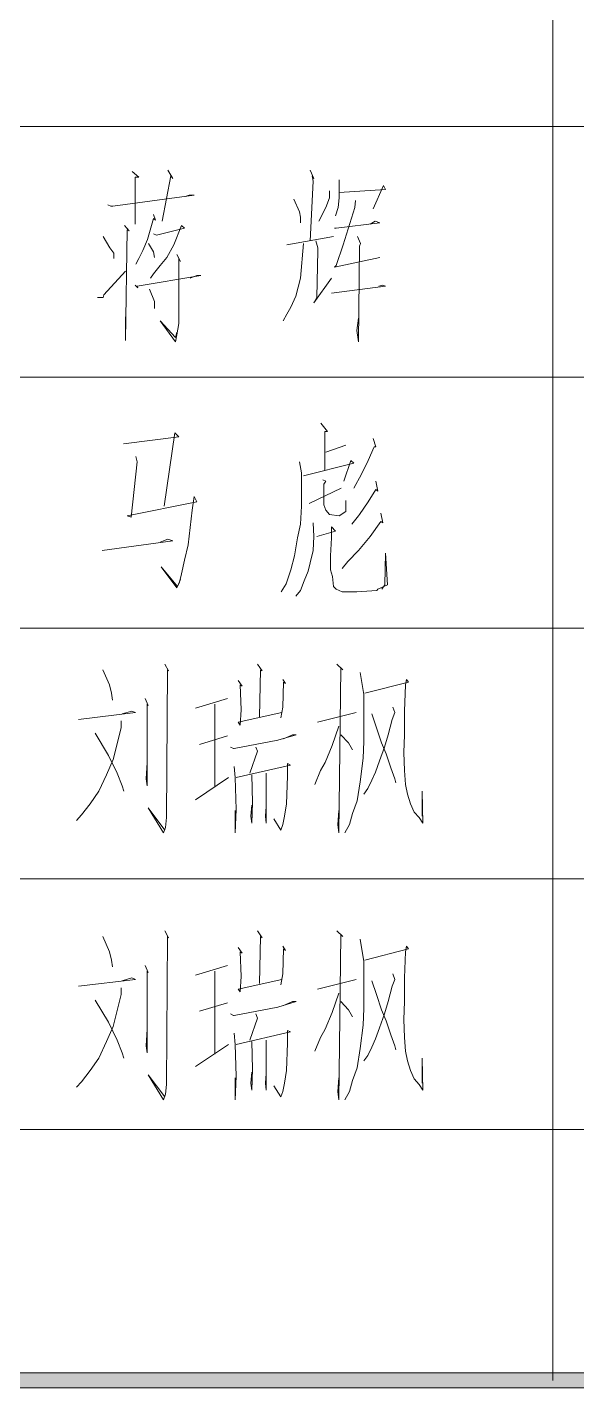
# Model space of a CAD drawing. Header units: millimetres. Extents: x -30643 to 86172, y -19411 to 63186.
# Drawn here: x 79728 to 81883, y -3701 to 1631 of the extents above; entities that cross this region are included whole.
import ezdxf

# ---------------------------------------------------------------- set-up
doc = ezdxf.new("R2010")
doc.units = ezdxf.units.MM

msp = doc.modelspace()

# ---------------------------------------------------------------- hatches: boundary and pattern name
h = msp.add_hatch(color=0)
h.dxf.hatch_style = 2
h.paths.add_polyline_path([(77346.8, -3701), (77346.8, -3642.6), (84204.9, -3642.6), (84204.9, -3701)])

# ---------------------------------------------------------------- linework, layer by layer
at = {"color": 0, "lineweight": 0}
for points in [[(81788.4, -3672.2), (81788.4, 4188.6)], [(79373.4, 1240.9), (84204.9, 1240.9)], [(80279.8, 1069.9), (80298.8, 1037.5), (80291, 1048.8), (80257.2, 870.1)], [(80837.8, 1069.9), (80852.5, 1037.5), (80845.5, 1048.8), (80849, 1027), (80837.8, 794.1)], [(80139.7, 1065), (80165.8, 1043.2), (80151, 1043.2), (80151, 924.2), (80151, 858.8)], [(80951.1, 1032.6), (80951.1, 961.5), (80947.5, 924.2), (80936.3, 891.2)], [(80044.7, 934.8), (80056, 929.2), (80063.7, 929.2), (80382.5, 972.8), (80363.5, 972.8), (80348, 967.2)], [(80913.8, 989), (80913.8, 961.5), (80898.3, 924.2), (80871.5, 870.1)], [(80951.1, 983.4), (81133.3, 994.6), (81125.6, 1010.8), (81084.1, 918.6)], [(80773, 956.6), (80795.6, 907.4), (80799.8, 886.3), (80799.8, 864.4)], [(81015.8, 951), (81012.3, 924.2), (80966.5, 777.9), (80939.8, 696.3), (80932.8, 690.6), (81110.8, 728.6)], [(80109.5, 853.2), (80128.5, 832.1), (80120.7, 837), (80113, 403.5), (80113, 435.9), (80113, 495.7)], [(80222.8, 896.8), (80230.5, 875), (80222.8, 880.6), (80200.2, 799), (80181.2, 756.1), (80165.8, 723.7), (80154.5, 701.9)], [(80222.8, 820.8), (80234.7, 815.2), (80344.5, 842.6), (80333.2, 853.2), (80303, 777.9), (80276.2, 728.6), (80249.5, 696.3), (80222.8, 663.9), (80211.5, 647.7)], [(80932.8, 842.6), (80939.8, 842.6), (81110.8, 864.4), (81091.8, 870.1), (81072.8, 858.8)], [(80025.7, 810.3), (80052.5, 766.6), (80067.2, 744.8), (80067.2, 723.7)], [(80746.3, 777.9), (80928.5, 810.3)], [(81023.5, 810.3), (81034.8, 782.8), (81031.3, 772.3), (81027.1, 397.9), (81020, 441.5), (81027.1, 490.1)], [(80203.8, 782.8), (80222.8, 750.4), (80227, 728.6)], [(80811, 782.8), (80799.8, 647.7), (80780.8, 577.3), (80761.8, 533.7), (80746.3, 506.3), (80731.5, 479.5)], [(80860.3, 794.1), (80868, 766.6), (80868, 756.1), (80863.8, 571.7), (80852.5, 549.9), (80920.8, 647.7)], [(80314.2, 739.9), (80329, 712.4), (80322, 723.7), (80322, 718.1), (80322, 469), (80314.2, 425.3), (80310, 397.9), (80249.5, 479.5), (80310, 414.8), (80314.2, 435.9)], [(80003.2, 571.7), (80025.7, 571.7), (80029.2, 582.3), (80113, 674.4)], [(80151, 620.3), (80162.2, 609.7), (80158.7, 615.3), (80409.2, 658.3), (80393.8, 658.3), (80367, 647.7)], [(80208, 604.1), (80227, 555.5), (80227, 528.1)], [(80920.8, 587.9), (81133.3, 615.3), (81122.1, 620.3), (81107.3, 615.3)], [(77346.8, 258.6), (84204.9, 258.6)], [(80879.3, 79.1), (80906, 46.8), (80894.8, 46.8), (80894.8, -105.2)], [(80105.2, -2.5), (80322, 24.9), (80306.5, 41.1), (80265, -246)], [(81084.1, 19.3), (81095.3, -13.1), (81088.3, -13.1), (81065.1, -67.2), (81038.3, -121.4), (81008.1, -175.6)], [(80154.5, -51.1), (80158.7, -72.9), (80135.5, -289.6), (80120.7, -284), (80393.8, -229.8), (80382.5, -208), (80374.8, -262.2), (80359.3, -398), (80344.5, -457.8), (80333.2, -512), (80325.5, -544.3), (80314.2, -566.1), (80253, -484.5), (80317.8, -560.5), (80329, -533.1)], [(80898.3, -34.9), (80977.8, -7.4)], [(80795.6, -72.9), (80803.3, -115.8), (80803.3, -181.2), (80803.3, -246), (80799.8, -316.3), (80788.5, -370.5), (80776.6, -440.9), (80761.8, -495.8), (80742.8, -550), (80723.8, -582.3)], [(80811, -127), (81008.1, -77.8), (80996.8, -67.2), (80970.1, -148.9)], [(80887, -143.2), (80898.3, -148.9), (80890.5, -159.4), (80890.5, -241), (80898.3, -262.2), (80913.8, -278.3), (80951.1, -284), (80977.8, -267.8), (80977.8, -224.2)], [(81095.3, -148.9), (81103.1, -186.9), (81095.3, -181.2), (81065.1, -229.8), (81031.3, -278.3), (81027.1, -284), (81001, -316.3)], [(80833.6, -235.4), (80958.8, -175.6)], [(80849, -311.4), (80852.5, -365.6), (80849, -419.8), (80837.8, -468.3), (80830, -500.7), (80814.6, -538.7), (80799.8, -576.7), (80780.8, -598.5)], [(81114.3, -273.4), (81122.1, -311.4), (81114.3, -305.8), (81072.8, -365.6), (81027.1, -419.8), (80985.5, -462.7), (80963, -490.1)], [(80863.8, -365.6), (80936.3, -343.8), (80920.8, -327.6), (80920.8, -370.5), (80917.3, -440.9), (80917.3, -452.1), (80917.3, -495.8), (80925, -522.5), (80928.5, -560.5), (80939.8, -571.1), (80963, -582.3), (81020, -582.3), (81099.5, -576.7), (81103.1, -571.1), (81141.1, -554.9), (81133.3, -430.3), (81129.8, -554.9), (81118.5, -571.1)], [(80022.2, -419.8), (80298.8, -381.8), (80279.8, -376.1), (80249.5, -386.7)], [(77346.8, -723.8), (84204.9, -723.8)], [(80024.3, -887), (80051.1, -946.1), (80058.1, -979.2), (80062.3, -1005.9)], [(80267.1, -865.2), (80281.9, -891.9), (80278.3, -887), (80274.8, -1466.9), (80270.6, -1504.9), (80262.9, -1526), (80202.3, -1428.9), (80267.1, -1515.4)], [(80630.9, -865.2), (80649.9, -891.9), (80642.9, -887), (80638.6, -1071.4)], [(80942.6, -865.2), (80965.1, -887), (80957.4, -881.4), (80949.7, -1526), (80946.1, -1493.6), (80949.7, -1439.4)], [(81033.4, -897.6), (81048.2, -984.1), (81048.2, -1071.4), (81048.2, -1157.9), (81048.2, -1168.5), (81044.7, -1233.9), (81033.4, -1326.1), (81022.1, -1401.4), (81003.1, -1450.7), (80991.9, -1493.6), (80972.9, -1526)], [(80555.6, -929.9), (80570.4, -951.8), (80562.6, -946.1), (80566.9, -1043.9), (80562.6, -1103.8), (80555.6, -1092.5), (80725.9, -1054.5)], [(80730.1, -925), (80741.4, -941.2), (80733.6, -935.6), (80730.1, -1033.4), (80722.4, -1076.3)], [(81052.4, -979.2), (81222.7, -935.6), (81215.6, -925), (81211.4, -946.1), (81207.9, -1049.6), (81207.9, -1141.8), (81204.4, -1212.1), (81207.9, -1282.5), (81211.4, -1336.7), (81219.2, -1374.7), (81230.4, -1412.7), (81245.9, -1445), (81264.9, -1466.9), (81279.7, -1488.7), (81276.2, -1363.4), (81276.2, -1461.2)], [(80191.1, -1000.3), (80202.3, -1027.8), (80198.8, -1022.1), (80198.8, -1342.3), (80194.6, -1314.9), (80198.8, -1250.1)], [(80388.1, -1038.3), (80513.4, -1000.3)], [(79929.3, -1081.9), (80153.1, -1054.5), (80138.3, -1049.6), (80100.3, -1060.1)], [(80464.1, -1022.1), (80464.1, -1347.2)], [(80866.6, -1092.5), (81017.9, -1054.5)], [(81162.2, -1033.4), (81169.9, -1054.5), (81158.6, -1081.9), (81143.2, -1141.8), (81128.4, -1190.3), (81109.4, -1244.5), (81093.9, -1288.1), (81079.1, -1320.5), (81063.7, -1352.9), (81048.2, -1374.7)], [(81079.1, -1060.1), (81098.1, -1114.3), (81117.1, -1174.1), (81135.4, -1217), (81154.4, -1271.2), (81169.9, -1314.9), (81173.4, -1331)], [(80096.1, -1087.6), (80096.1, -1114.3), (80065.8, -1238.9), (80039.1, -1298.7), (80008.8, -1363.4), (79975.1, -1412.7), (79940.6, -1455.6), (79921.6, -1477.4)], [(80949.7, -1108.7), (80923.6, -1184.7), (80896.9, -1250.1), (80877.9, -1282.5), (80855.4, -1336.7)], [(79994.1, -1136.1), (80046.8, -1222.7), (80081.3, -1293), (80100.3, -1342.3), (80107.4, -1363.4)], [(80513.4, -1146.7), (80403.6, -1179.8)], [(80524.6, -1190.3), (80536.6, -1195.9), (80540.1, -1195.9), (80711.1, -1162.9), (80782.9, -1141.8), (80768.1, -1141.8), (80733.6, -1157.9)], [(80957.4, -1141.8), (80987.7, -1174.1), (81003.1, -1200.9)], [(80623.9, -1190.3), (80630.9, -1206.5), (80600.6, -1293)], [(80540.1, -1266.3), (80543.6, -1309.2), (80547.9, -1434.5), (80543.6, -1526), (80543.6, -1504.9), (80543.6, -1439.4)], [(80547.9, -1309.2), (80760.4, -1260.7), (80749.1, -1255), (80749.1, -1304.3), (80744.9, -1412.7), (80737.1, -1461.2), (80730.1, -1493.6), (80722.4, -1515.4), (80695.6, -1471.8)], [(80388.1, -1396.5), (80517.6, -1309.2)], [(80608.4, -1298.7), (80611.9, -1407), (80608.4, -1488.7), (80604.9, -1461.2), (80608.4, -1417.6)], [(80665.4, -1293), (80665.4, -1407), (80665.4, -1488.7), (80661.9, -1461.2), (80665.4, -1423.2)], [(79373.4, -1706.8), (84204.9, -1706.8)], [(80267.1, -1910.9), (80281.9, -1938.3), (80278.3, -1932.7), (80274.8, -2512.5), (80270.6, -2550.5), (80262.9, -2572.3), (80202.3, -2474.5), (80267.1, -2561.1)], [(80267.1, -1910.9), (80281.9, -1938.3), (80278.3, -1932.7), (80274.8, -2512.5), (80270.6, -2550.5), (80262.9, -2572.3), (80202.3, -2474.5), (80267.1, -2561.1)], [(80630.9, -1910.9), (80649.9, -1938.3), (80642.9, -1932.7), (80638.6, -2117.1)], [(80630.9, -1910.9), (80649.9, -1938.3), (80642.9, -1932.7), (80638.6, -2117.1)], [(80942.6, -1910.9), (80965.1, -1932.7), (80957.4, -1927.1), (80949.7, -2572.3), (80946.1, -2540), (80949.7, -2485.8)], [(80942.6, -1910.9), (80965.1, -1932.7), (80957.4, -1927.1), (80949.7, -2572.3), (80946.1, -2540), (80949.7, -2485.8)], [(80024.3, -1932.7), (80051.1, -1992.5), (80058.1, -2024.9), (80062.3, -2051.6)], [(80024.3, -1932.7), (80051.1, -1992.5), (80058.1, -2024.9), (80062.3, -2051.6)], [(80730.1, -1970.7), (80741.4, -1986.9), (80733.6, -1981.2), (80730.1, -2079.1), (80722.4, -2122)], [(80730.1, -1970.7), (80741.4, -1986.9), (80733.6, -1981.2), (80730.1, -2079.1), (80722.4, -2122)], [(81033.4, -1943.2), (81048.2, -2030.5), (81048.2, -2117.1), (81048.2, -2203.6), (81048.2, -2214.2), (81044.7, -2279.6), (81033.4, -2371.8), (81022.1, -2447.8), (81003.1, -2496.3), (80991.9, -2540), (80972.9, -2572.3)], [(81033.4, -1943.2), (81048.2, -2030.5), (81048.2, -2117.1), (81048.2, -2203.6), (81048.2, -2214.2), (81044.7, -2279.6), (81033.4, -2371.8), (81022.1, -2447.8), (81003.1, -2496.3), (80991.9, -2540), (80972.9, -2572.3)], [(81052.4, -2024.9), (81222.7, -1981.2), (81215.6, -1970.7), (81211.4, -1992.5), (81207.9, -2095.2), (81207.9, -2187.4), (81204.4, -2257.8), (81207.9, -2328.2), (81211.4, -2382.3), (81219.2, -2420.3), (81230.4, -2458.3), (81245.9, -2490.7), (81264.9, -2512.5), (81279.7, -2534.3), (81276.2, -2409.8), (81276.2, -2506.9)], [(81052.4, -2024.9), (81222.7, -1981.2), (81215.6, -1970.7), (81211.4, -1992.5), (81207.9, -2095.2), (81207.9, -2187.4), (81204.4, -2257.8), (81207.9, -2328.2), (81211.4, -2382.3), (81219.2, -2420.3), (81230.4, -2458.3), (81245.9, -2490.7), (81264.9, -2512.5), (81279.7, -2534.3), (81276.2, -2409.8), (81276.2, -2506.9)], [(80555.6, -1976.3), (80570.4, -1997.4), (80562.6, -1992.5), (80566.9, -2089.6), (80562.6, -2149.4), (80555.6, -2138.9), (80725.9, -2100.9)], [(80555.6, -1976.3), (80570.4, -1997.4), (80562.6, -1992.5), (80566.9, -2089.6), (80562.6, -2149.4), (80555.6, -2138.9), (80725.9, -2100.9)], [(80191.1, -2046.7), (80202.3, -2073.4), (80198.8, -2067.8), (80198.8, -2388), (80194.6, -2360.5), (80198.8, -2295.8)], [(80191.1, -2046.7), (80202.3, -2073.4), (80198.8, -2067.8), (80198.8, -2388), (80194.6, -2360.5), (80198.8, -2295.8)], [(80388.1, -2084.7), (80513.4, -2046.7)], [(80388.1, -2084.7), (80513.4, -2046.7)], [(80464.1, -2067.8), (80464.1, -2393.6)], [(80464.1, -2067.8), (80464.1, -2393.6)], [(81162.2, -2079.1), (81169.9, -2100.9), (81158.6, -2127.6), (81143.2, -2187.4), (81128.4, -2236), (81109.4, -2290.2), (81093.9, -2333.8), (81079.1, -2366.2), (81063.7, -2398.5), (81048.2, -2420.3)], [(81162.2, -2079.1), (81169.9, -2100.9), (81158.6, -2127.6), (81143.2, -2187.4), (81128.4, -2236), (81109.4, -2290.2), (81093.9, -2333.8), (81079.1, -2366.2), (81063.7, -2398.5), (81048.2, -2420.3)], [(79929.3, -2127.6), (80153.1, -2100.9), (80138.3, -2095.2), (80100.3, -2105.8)], [(79929.3, -2127.6), (80153.1, -2100.9), (80138.3, -2095.2), (80100.3, -2105.8)], [(80866.6, -2138.9), (81017.9, -2100.9)], [(80866.6, -2138.9), (81017.9, -2100.9)], [(81079.1, -2105.8), (81098.1, -2160), (81117.1, -2219.8), (81135.4, -2263.4), (81154.4, -2317.6), (81169.9, -2360.5), (81173.4, -2376.7)], [(81079.1, -2105.8), (81098.1, -2160), (81117.1, -2219.8), (81135.4, -2263.4), (81154.4, -2317.6), (81169.9, -2360.5), (81173.4, -2376.7)], [(80096.1, -2133.2), (80096.1, -2160), (80065.8, -2285.2), (80039.1, -2344.3), (80008.8, -2409.8), (79975.1, -2458.3), (79940.6, -2502), (79921.6, -2523.1)], [(80096.1, -2133.2), (80096.1, -2160), (80065.8, -2285.2), (80039.1, -2344.3), (80008.8, -2409.8), (79975.1, -2458.3), (79940.6, -2502), (79921.6, -2523.1)], [(79994.1, -2181.8), (80046.8, -2268.3), (80081.3, -2339.4), (80100.3, -2388), (80107.4, -2409.8)], [(79994.1, -2181.8), (80046.8, -2268.3), (80081.3, -2339.4), (80100.3, -2388), (80107.4, -2409.8)], [(80949.7, -2155.1), (80923.6, -2231), (80896.9, -2295.8), (80877.9, -2328.2), (80855.4, -2382.3)], [(80949.7, -2155.1), (80923.6, -2231), (80896.9, -2295.8), (80877.9, -2328.2), (80855.4, -2382.3)], [(80513.4, -2193), (80403.6, -2225.4)], [(80513.4, -2193), (80403.6, -2225.4)], [(80524.6, -2236), (80536.6, -2241.6), (80540.1, -2241.6), (80711.1, -2209.2), (80782.9, -2187.4), (80768.1, -2187.4), (80733.6, -2203.6)], [(80524.6, -2236), (80536.6, -2241.6), (80540.1, -2241.6), (80711.1, -2209.2), (80782.9, -2187.4), (80768.1, -2187.4), (80733.6, -2203.6)], [(80623.9, -2236), (80630.9, -2252.2), (80600.6, -2339.4)], [(80623.9, -2236), (80630.9, -2252.2), (80600.6, -2339.4)], [(80957.4, -2187.4), (80987.7, -2219.8), (81003.1, -2247.2)], [(80957.4, -2187.4), (80987.7, -2219.8), (81003.1, -2247.2)], [(80540.1, -2312), (80543.6, -2355.6), (80547.9, -2480.2), (80543.6, -2572.3), (80543.6, -2550.5), (80543.6, -2485.8)], [(80540.1, -2312), (80543.6, -2355.6), (80547.9, -2480.2), (80543.6, -2572.3), (80543.6, -2550.5), (80543.6, -2485.8)], [(80547.9, -2355.6), (80760.4, -2306.3), (80749.1, -2301.4), (80749.1, -2350), (80744.9, -2458.3), (80737.1, -2506.9), (80730.1, -2540), (80722.4, -2561.1), (80695.6, -2518.1)], [(80547.9, -2355.6), (80760.4, -2306.3), (80749.1, -2301.4), (80749.1, -2350), (80744.9, -2458.3), (80737.1, -2506.9), (80730.1, -2540), (80722.4, -2561.1), (80695.6, -2518.1)], [(80608.4, -2344.3), (80611.9, -2452.7), (80608.4, -2534.3), (80604.9, -2506.9), (80608.4, -2464)], [(80608.4, -2344.3), (80611.9, -2452.7), (80608.4, -2534.3), (80604.9, -2506.9), (80608.4, -2464)], [(80665.4, -2339.4), (80665.4, -2452.7), (80665.4, -2534.3), (80661.9, -2506.9), (80665.4, -2468.9)], [(80665.4, -2339.4), (80665.4, -2452.7), (80665.4, -2534.3), (80661.9, -2506.9), (80665.4, -2468.9)], [(80388.1, -2442.2), (80517.6, -2355.6)], [(80388.1, -2442.2), (80517.6, -2355.6)], [(77346.8, -2689.1), (84204.9, -2689.1)]]:
    msp.add_lwpolyline(points, dxfattribs=at)
msp.add_lwpolyline([(77346.8, -3701), (77346.8, -3642.6), (84204.9, -3642.6), (84204.9, -3701)], close=True, dxfattribs=at)

doc.saveas('drawing.dxf')
